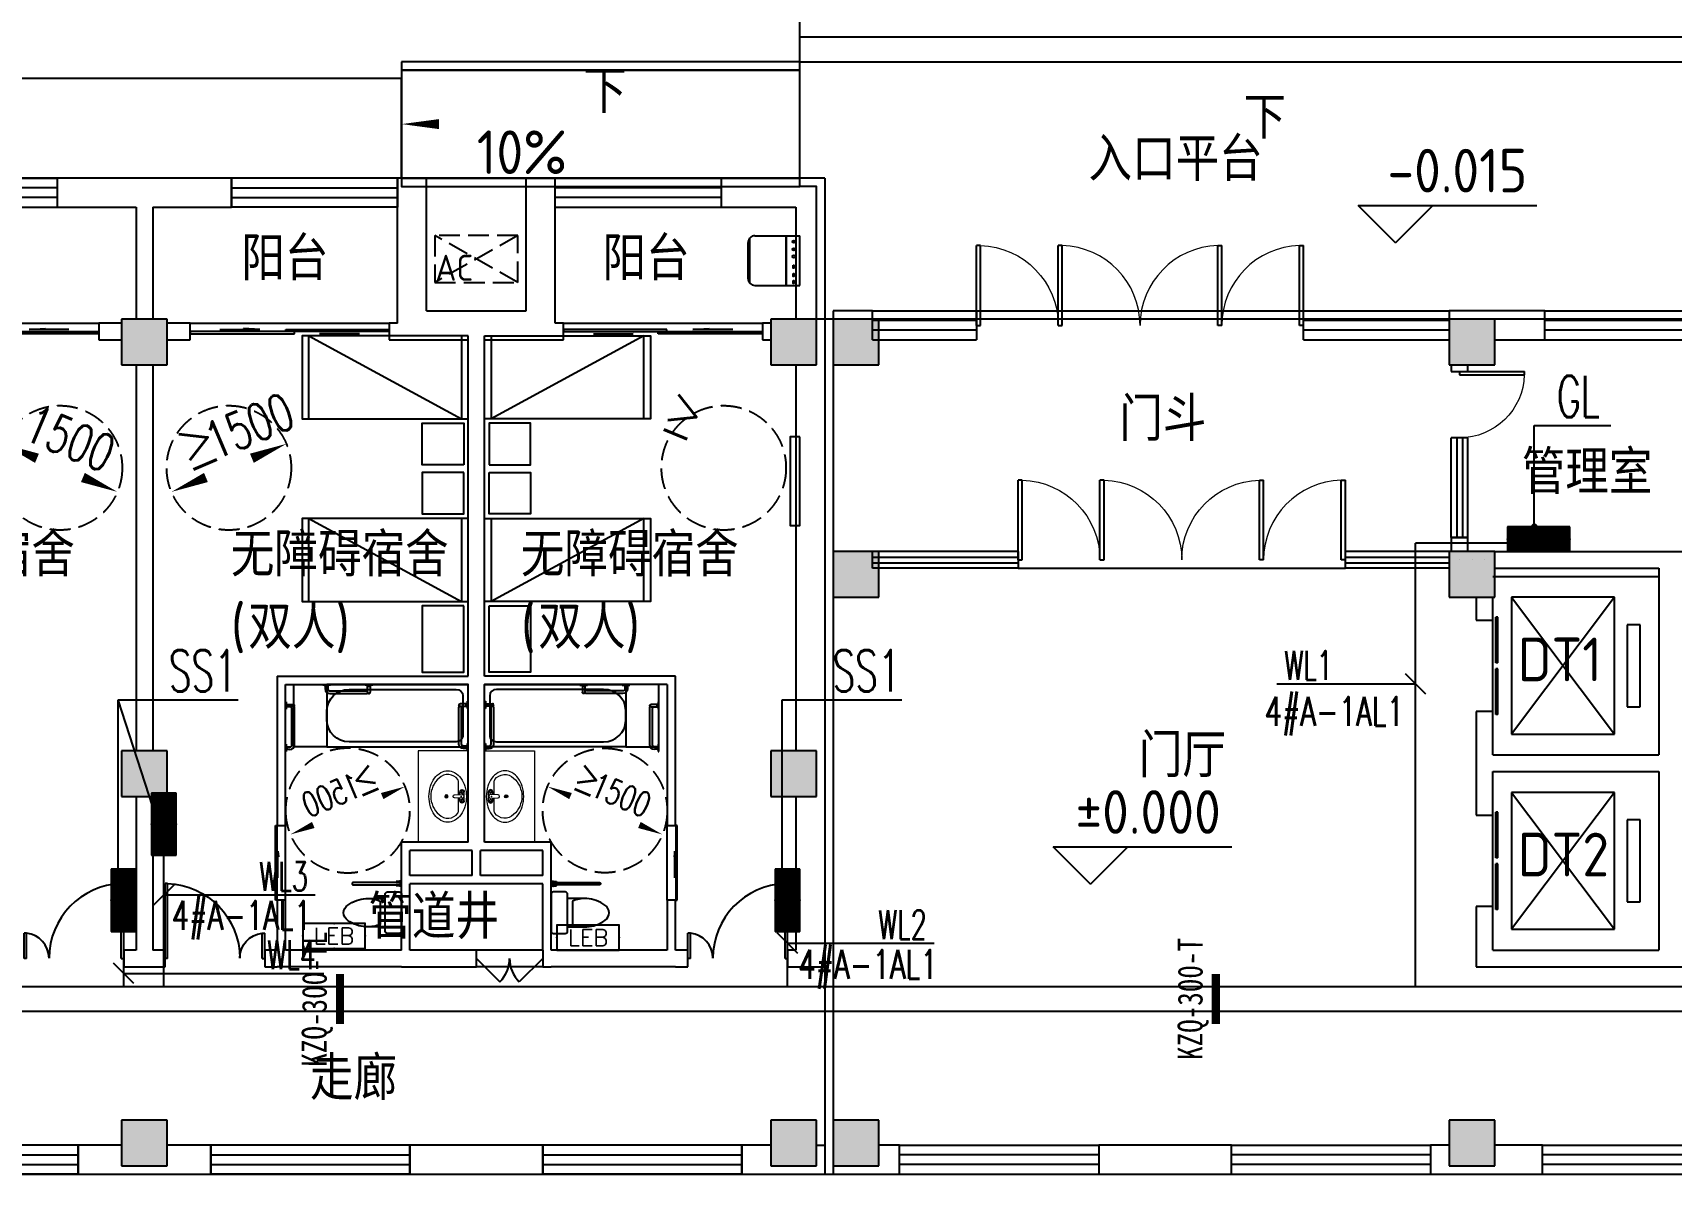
# Model space of a CAD drawing. Extents: x 1725663 to 4653551, y -550461 to 248782.
# Drawn here: x 2099204 to 2118950, y -40188 to -26438 of the extents above; entities that cross this region are included whole.
import ezdxf
from ezdxf.enums import TextEntityAlignment as Align

# ---------------------------------------------------------------- set-up
doc = ezdxf.new("R2010")
doc.units = 0
doc.header["$LTSCALE"] = 1000
doc.linetypes.add('DASH', pattern=[0.35, 0.25, -0.1])
for name, color, linetype in [('0-底图', 7, 'Continuous'), ('A-ANNO-IDEN', 3, 'Continuous'), ('A-ANNO-IDEN-LEVL', 3, 'Continuous'), ('A-ANNO-TXT', 7, 'Continuous'), ('A-Fixt', 81, 'Continuous'), ('CABLETRAY', 4, 'Continuous'), ('CLAYER', 7, 'Continuous'), ('COLUMN', 255, 'Continuous'), ('DIM-照明', 3, 'Continuous'), ('DIM-箱柜', 7, 'Continuous'), ('DIM_SYMB', 3, 'Continuous'), ('DOOR_FIRE', 4, 'Continuous'), ('E2-楼梯、坡道', 52, 'Continuous'), ('EQUIP-箱柜', 3, 'Continuous'), ('EVTR', 2, 'Continuous'), ('fur', 253, 'Continuous'), ('GROUND', 2, 'Continuous'), ('PUB_HATCH', 8, 'Continuous'), ('PUB_TEXT', 7, 'Continuous'), ('TEL_TEXT', 7, 'Continuous'), ('WALL', 2, 'Continuous'), ('WINDOW', 4, 'Continuous'), ('WIRE-照明', 6, 'Continuous'), ('抗震支吊架', 2, 'Continuous'), ('洁具', 213, 'Continuous'), ('空调外机', 211, 'Continuous'), ('配景', 3, 'Continuous')]:
    doc.layers.add(name, color=color, linetype=linetype)
doc.layers.add('LVTRY', color=6, linetype='Continuous', lineweight=9)
doc.styles.add('_TCH_DIM', font='SIMPLEX', dxfattribs={"width": 0.8, "height": 5, "bigfont": 'HZTXT'})
doc.styles.add('_TEL_DIM', font='SIMPLEX', dxfattribs={"width": 0.8, "height": 3.5, "bigfont": 'HZTXT'})
doc.styles.add('kzcad', font='', dxfattribs={"width": 0.8})
doc.styles.get("Standard").update_dxf_attribs({"font": 'geniso.shx', "bigfont": 'hztxt.shx'})
doc.styles.get('kzcad').set_extended_font_data('SimSun')

# ---------------------------------------------------------------- blocks, each defined once
blk = doc.blocks.new('*X490')
at = {"color": 0}
for p, q in [((-250, 33), (-83, 200)), ((-250, 68), (-118, 200)), ((-250, 104), (-154, 200)), ((-250, 139), (-189, 200)), ((-250, 174), (-224, 200)), ((-247, 0), (-47, 200)), ((-212, 0), (-12, 200)), ((-177, 0), (23, 200)), ((-141, 0), (59, 200)), ((-106, 0), (94, 200)), ((-71, 0), (129, 200)), ((-35, 0), (165, 200)), ((0, 0), (200, 200)), ((35, 0), (235, 200)), ((71, 0), (250, 179)), ((106, 0), (250, 144)), ((141, 0), (250, 109)), ((177, 0), (250, 73)), ((212, 0), (250, 38)), ((247, 0), (250, 3))]:
    blk.add_line(p, q, dxfattribs=at)
blk = doc.blocks.new('$equip$00002943')
for p, q in [((-0.75, 0.6), (-0.75, 0)), ((0.75, 0.6), (-0.75, 0.6)), ((0.75, 0), (0.75, 0.6)), ((-0.75, 0), (0.75, 0))]:
    blk.add_line(p, q)
for points, const_width in [([(-0.75, 0.3), (0.75, 0.3)], 0.6), ([(-0.75, 0.6), (-0.75, 0), (0.75, 0), (0.75, 0.6), (-0.75, 0.6), (-0.75, 0)], 0.02)]:
    blk.add_lwpolyline(points, dxfattribs=dict(const_width=const_width))
for p in [(0, 0.6), (-0.75, 0.3), (0, 0), (0.75, 0.3)]:
    blk.add_point(p)
at = {"xscale": 0.00300000000061118, "yscale": 0.00300000000061118, "zscale": 0.00300000000061118}
blk.add_blockref('*X490', (0, 0), dxfattribs=at)
at = {"color": 7, "style": '_TEL_DIM', "flags": 1}
for tag in ['A', 'REMARK']:
    blk.add_attdef(tag, text='', height=0.00002, dxfattribs=at).set_placement((0, 0), align=Align.MIDDLE_CENTER)
blk = doc.blocks.new('$equip$00002908')
for p, q in [((0.75, 0.6), (-0.75, 0.6)), ((-0.75, 0.6), (-0.75, 0)), ((0.75, 0), (0.75, 0.6)), ((-0.75, 0), (0.75, 0))]:
    blk.add_line(p, q)
at = {"const_width": 0.04}
blk.add_lwpolyline([(-0.75, 0.6), (-0.75, 0), (0.75, 0), (0.75, 0.6), (-0.75, 0.6), (-0.75, 0)], dxfattribs=at)
for p in [(0, 0.6), (-0.75, 0.3), (0, 0), (0.75, 0.3)]:
    blk.add_point(p)
at = {"color": 7, "style": '_TEL_DIM'}
blk.add_attdef('$TEXT$', text='', height=0.4, dxfattribs=at).set_placement((0, 0.3), align=Align.MIDDLE_CENTER)
at = {"color": 7, "style": '_TEL_DIM', "flags": 1}
for tag in ['A', 'REMARK']:
    blk.add_attdef(tag, text='', height=0.00002, dxfattribs=at).set_placement((0, 0), align=Align.MIDDLE_CENTER)
blk = doc.blocks.new('A$C9f263cac')
at = {"linetype": 'DASH'}
blk.add_circle((0, 0), 750, dxfattribs=at)
at = {"layer": 'DIM_SYMB'}
for points in [[(0, 0, 0, 0, 0), (-692, 289, 0, 80, 0), (-415, 174, 0, 0, 0)], [(0, 0, 0, 0, 0), (692, -289, 0, 80, 0), (415, -174, 0, 0, 0)]]:
    blk.add_lwpolyline(points, format="xyseb", dxfattribs=at)
at = {"layer": 'PUB_TEXT', "color": 7, "style": '_TCH_DIM'}
blk.add_text('≥', height=338, rotation=337.3097, dxfattribs=at).set_placement((-420, 282))
at = {"layer": 'PUB_TEXT', "color": 7, "style": '_TCH_DIM', "width": 0.705882}
blk.add_text('1500', height=297.5, rotation=337.3097, dxfattribs=at).set_placement((-193, 188))
blk = doc.blocks.new('A$C61295E98')
at = {"color": 3}
for p, q in [((544, 598), (0, 598)), ((0, 598), (0, 0)), ((161, 598), (161, 0)), ((170, 0), (170, 598)), ((603, 572), (603, 26)), ((624, 518), (624, 80)), ((544, 0), (0, 0))]:
    blk.add_line(p, q, dxfattribs=at)
for points in [[(82, 540), (75, 540), (75, 577), (82, 577)], [(82, 453), (75, 453), (75, 490), (82, 490)], [(82, 353), (75, 353), (75, 389), (82, 389)]]:
    blk.add_lwpolyline(points, close=True, dxfattribs=at)
for centre in [(74, 250), (74, 164), (74, 71)]:
    blk.add_circle(centre, 15.7, dxfattribs=at)
for centre, start, end in [((544, 518), 360, 90), ((544, 80), 270, 0)]:
    blk.add_arc(centre, 80, start, end, dxfattribs=at)
blk = doc.blocks.new('A$Cf5a72a1b')
at = {"layer": '空调外机', "linetype": 'DASH'}
for p, q in [((1000, 563), (0, 0)), ((1000, 0), (0, 563))]:
    blk.add_line(p, q, dxfattribs=at)
blk.add_lwpolyline([(1000, 563), (0, 563), (0, 0), (1000, 0)], close=True, dxfattribs=at)
at = {"layer": 'PUB_TEXT'}
blk.add_text('AC', height=315, dxfattribs=at).set_placement((5, 18))
blk = doc.blocks.new('$plan$00002936')
at = {"layer": '洁具'}
for p, q in [((-45, 0), (45, 0)), ((45, 0), (45, -10)), ((-555, 0), (-466, 0)), ((-555, -10), (-555, 0)), ((-466, -10), (-555, -10)), ((-539, -10), (-527, -22)), ((-527, -22), (-497, -22)), ((-527, -22), (-527, -53)), ((-497, -22), (-486, -10)), ((-497, -22), (-497, -53)), ((-474, -78), (-38, -78)), ((-474, -110), (-38, -110)), ((-466, 0), (-466, -10)), ((-45, -10), (-45, 0)), ((45, -10), (-45, -10)), ((-28, -10), (-17, -22)), ((-17, -22), (13, -22)), ((-17, -94), (-17, -22)), ((-2, -110), (-2, -110)), ((13, -22), (24, -10)), ((13, -22), (13, -94))]:
    blk.add_line(p, q, dxfattribs=at)
for centre, major_axis, start_param, end_param in [((-474, -53), (0, 57.3), 1.570798, 3.141592), ((-474, -53), (0, 25.2), 1.570801, 3.141589), ((-38, -53), (0, 25.2), 3.141577, 4.303054), ((-38, -53), (0, 57.3), 3.141596, 3.619177), ((-2, -94), (0, 16), 1.570785, 3.141583), ((-2, -94), (0, 16), 3.141592, 4.71239)]:
    blk.add_ellipse(centre, major_axis=major_axis, ratio=0.931835, start_param=start_param, end_param=end_param, dxfattribs=at)
blk = doc.blocks.new('$WINLIB2D$00000001')
at = {"color": 0}
for points in [[(-0.5, 0.5), (-0.5, -0.5)], [(-0.5, 0.5), (0.5, 0.5)], [(0.5, -0.5), (0.5, 0.5)], [(0.5, 0.1667), (-0.5, 0.1667)], [(0.5, -0.1667), (-0.5, -0.1667)], [(-0.5, -0.5), (0.5, -0.5)]]:
    blk.add_lwpolyline(points, dxfattribs=at)
blk = doc.blocks.new('$DorLib2D$00000225')
at = {"color": 0}
for p, q in [((0.475, -0.001), (0.475, 0.752)), ((0.475, 0.752), (0.5, 0.752)), ((0.5, -0.001), (0.5, 0.752)), ((-0.5, 0), (-0.5, 0.252)), ((-0.475, 0.252), (-0.5, 0.252)), ((-0.475, 0), (-0.475, 0.252)), ((-0.475, 0), (-0.5, 0)), ((0.475, -0.001), (0.5, -0.001))]:
    blk.add_line(p, q, dxfattribs=at)
for centre, radius, start, end in [((0.505, -0.002), 0.755, 92.2493, 179.7238), ((-0.501, 0.003), 0.251, 359.7899, 84.0974)]:
    blk.add_arc(centre, radius, start, end, dxfattribs=at)
blk = doc.blocks.new('$DorLib2D$00000116')
at = {"color": 0}
for p, q in [((-0.5, 0), (-0.146, 0.354)), ((0.5, 0), (0.146, 0.354))]:
    blk.add_line(p, q, dxfattribs=at)
for centre, start, end in [((-0.5, 0), 0, 45), ((0.5, 0), 135, 180)]:
    blk.add_arc(centre, 0.5, start, end, dxfattribs=at)
blk = doc.blocks.new('$lvtry$00000196')
at = {"color": 0}
for points in [[(219, -385, 0.106486), (289, -308, 0.130324), (310, -225, 0.130324), (289, -143, 0.106486), (219, -66, 0.084172), (123, -18, 0.073176), (0, 0, 0.073176), (-123, -18, 0.084172), (-219, -66, 0.106486), (-289, -143, 0.130324), (-310, -225, 0.130324), (-289, -308, 0.106486), (-219, -385, 0.084172), (-123, -433, 0.073176), (0, -451, 0.073176), (123, -433, 0.084172)], [(-22, -44), (-17, -142, 1), (21, -142), (26, -44, 0.493794)]]:
    blk.add_lwpolyline(points, format="xyb", close=True, dxfattribs=at)
for points in [[(-218, -329, -0.467303), (-199, -103, -0.154885), (-179, -96), (-17, -96, -0.154885)], [(21, -96), (183, -96, -0.154885), (203, -103, -0.467303), (222, -329, -0.210278), (2, -430, -0.210278), (-218, -329, -0.467303)]]:
    blk.add_lwpolyline(points, format="xyb", dxfattribs=at)
for points in [[(-52, -25), (56, -25)], [(-52, -78), (-20, -78)], [(24, -78), (56, -78)]]:
    blk.add_lwpolyline(points, dxfattribs=at)
for centre, radius in [((-52, -52), 19.4), ((-52, -52), 12.6), ((56, -52), 19.4), ((56, -52), 12.6), ((2, -241), 19.7), ((2, -241), 14.7)]:
    blk.add_circle(centre, radius, dxfattribs=at)
for centre, start, end in [((-52, -52), 90, 270), ((56, -52), 270, 90)]:
    blk.add_arc(centre, 26.5, start, end, dxfattribs=at)
for p in [(2, -62), (2, -241)]:
    blk.add_point(p, dxfattribs=at)
blk = doc.blocks.new('$plan$00002967')
at = {"layer": '洁具'}
for p, q in [((59, -136), (59, -614)), ((1349, -60), (134, -60)), ((1600, -435), (1600, -315)), ((134, -690), (1349, -690))]:
    blk.add_line(p, q, dxfattribs=at)
blk.add_lwpolyline([(0, -750), (0, 0), (1600, 0), (1600, -750)], close=True, dxfattribs=at)
for centre, major_axis, start_param, end_param in [((134, -136), (0, 76.7), 0, 1.570796), ((1349, -315), (0, 256), -1.570796, 0), ((201, -375), (0, 42.6), 1.570796326795708, 7.853981633975295), ((1349, -435), (0, 256), 3.141593, 4.712389), ((134, -614), (0, 76.7), 1.570796, 3.141593)]:
    blk.add_ellipse(centre, major_axis=major_axis, ratio=0.98237, start_param=start_param, end_param=end_param, dxfattribs=at)
blk = doc.blocks.new('$plan$00002937')
at = {"layer": '洁具'}
for p, q in [((-12, 13), (-585, 13)), ((-67, 25), (-67, 16)), ((-8, 25), (-67, 25)), ((-67, 16), (-8, 16)), ((-28, 31), (-28, 25)), ((-20, 31), (-28, 31)), ((-28, 25), (-20, 25)), ((-20, 25), (-20, 31)), ((-12, -13), (-12, 13)), ((-8, 40), (-8, -40)), ((0, 40), (-8, 40)), ((-8, 16), (-8, 25)), ((0, -40), (0, 40)), ((-585, -13), (-12, -13)), ((-67, -25), (-67, -16)), ((-67, -16), (-8, -16)), ((-8, -25), (-67, -25)), ((-28, -31), (-28, -25)), ((-28, -25), (-20, -25)), ((-20, -31), (-28, -31)), ((-20, -25), (-20, -31)), ((-8, -16), (-8, -25)), ((-8, -40), (0, -40))]:
    blk.add_line(p, q, dxfattribs=at)
blk.add_ellipse((-585, 0), major_axis=(0, -13.3), ratio=0.97507, start_param=3.141592, end_param=6.283185, dxfattribs=at)
blk = doc.blocks.new('$plan$00002826')
at = {"layer": '洁具', "color": 7}
blk.add_line((-260, -140), (-260, 140), dxfattribs=at)
at = {"layer": '洁具'}
blk.add_line((-200, 170), (-200, -170), dxfattribs=at)
blk.add_lwpolyline([(-650, 92, 0.537872), (-650, -92, 0.149947), (-430, -170), (-200, -170), (-200, -220, 0.414214), (-170, -250), (-30, -250, 0.414214), (0, -220), (0, 220, 0.414214), (-30, 250), (-170, 250, 0.414214), (-200, 220), (-200, 170), (-430, 170, 0.149947)], format="xyb", close=True, dxfattribs=at)
at = {"layer": '洁具', "color": 7}
for centre, start, end in [((-413, -227), 67.4505, 91.4725), ((-413, 227), 268.6339, 292.5495)]:
    blk.add_arc(centre, 398, start, end, dxfattribs=at)
blk = doc.blocks.new('$DorLib2D$00000129')
at = {"color": 0, "linetype": 'Continuous'}
for p, q in [((-0.5, 0.545), (-0.5, 0.687)), ((-0.5, 0.687), (0.5, 0.687)), ((0.5, 0.687), (0.5, 0.545)), ((0.5, 0.545), (-0.5, 0.545)), ((-0.5, 0.5), (-0.5, 0.545)), ((0.5, 0.5), (0.5, 0.545)), ((-0.2, 0.437), (0.158, 0.437)), ((0.08, 0.341), (0.08, 0.437)), ((0.158, 0.437), (0.08, 0.341))]:
    blk.add_line(p, q, dxfattribs=at)
blk = doc.blocks.new('$DORLIB2D$00000127')
at = {"color": 0}
for points in [[(-0.533, 0.795), (-0.533, 0.69)], [(-0.033, 0.795), (-0.533, 0.795)], [(-0.033, 0.795), (-0.033, 0.69)], [(0.533, 0.795), (0.033, 0.795)], [(0.033, 0.795), (0.033, 0.69)], [(0.533, 0.795), (0.533, 0.69)], [(-0.033, 0.69), (-0.533, 0.69)], [(0.533, 0.69), (0.033, 0.69)], [(0.5, 0.5), (-0.5, 0.5)]]:
    blk.add_lwpolyline(points, dxfattribs=at)
blk = doc.blocks.new('$plan$00002356')
at = {"layer": 'fur'}
for p, q in [((0, -1920), (1000, -80)), ((0, -80), (1000, -80)), ((1000, -1920), (0, -1920))]:
    blk.add_line(p, q, dxfattribs=at)
blk.add_lwpolyline([(0, 0), (0, -2000), (1000, -2000), (1000, 0)], close=True, dxfattribs=at)
blk = doc.blocks.new('$DorLib2D$00000131')
at = {"color": 0, "linetype": 'Continuous'}
for p, q in [((0.15, 0.125), (0.2319, 0.1973)), ((0.2319, 0.1973), (0.2319, 0.125)), ((-0.5, 0.125), (-0.5, 0)), ((0.0192, 0.125), (-0.5, 0.125)), ((0.0192, 0), (0.0192, 0.125)), ((0.35, 0.125), (0.15, 0.125)), ((-0.5, 0), (0.0192, 0)), ((-0.024, 0), (0.5, 0)), ((-0.024, -0.125), (-0.024, 0)), ((0.5, 0), (0.5, -0.125)), ((-0.35, -0.125), (-0.15, -0.125)), ((-0.2319, -0.1973), (-0.2319, -0.125)), ((-0.15, -0.125), (-0.2319, -0.1973)), ((0.5, -0.125), (-0.024, -0.125))]:
    blk.add_line(p, q, dxfattribs=at)
blk = doc.blocks.new('$DorLib2D$00000001')
for p, q in [((0.45, 0.975), (0.5, 0.975)), ((0.45, 0), (0.45, 0.975)), ((0.5, 0), (0.5, 0.975)), ((0.5, 0), (0.45, 0))]:
    blk.add_line(p, q)
at = {"lineweight": 13}
blk.add_arc((0.475, 0), 0.975, 91.4693, 180, dxfattribs=at)
blk = doc.blocks.new('$DorLib2D$00000002')
for p, q in [((-0.5, 0), (-0.5, 0.4875)), ((-0.475, 0.4875), (-0.5, 0.4875)), ((-0.475, 0), (-0.475, 0.4875)), ((0.475, 0), (0.475, 0.4875)), ((0.475, 0.4875), (0.5, 0.4875)), ((0.5, 0), (0.5, 0.4875)), ((-0.5, 0), (-0.475, 0)), ((0.5, 0), (0.475, 0))]:
    blk.add_line(p, q)
at = {"lineweight": 13}
for centre, start, end in [((-0.4875, 0), 0, 88.53072), ((0.4875, 0), 91.46928, 180)]:
    blk.add_arc(centre, 0.4875, start, end, dxfattribs=at)
blk = doc.blocks.new('ghj')
at = {"layer": 'PUB_HATCH'}
for points in [[(1537582, 51245.3), (1537032, 51245.3), (1537032, 50695.3), (1537582, 50695.3)], [(1545407, 51245.3), (1544857, 51245.3), (1544857, 50695.3), (1545407, 50695.3)], [(1546157, 51245.3), (1545607, 51245.3), (1545607, 50695.3), (1546157, 50695.3)], [(1553582, 51245.3), (1553032, 51245.3), (1553032, 50695.3), (1553582, 50695.3)], [(1546157, 48445.3), (1545607, 48445.3), (1545607, 47895.3), (1546157, 47895.3)], [(1553582, 48445.3), (1553032, 48445.3), (1553032, 47895.3), (1553582, 47895.3)], [(1537582, 46045.3), (1537032, 46045.3), (1537032, 45495.3), (1537582, 45495.3)], [(1545407, 46045.3), (1544857, 46045.3), (1544857, 45495.3), (1545407, 45495.3)], [(1537582, 41595.3), (1537032, 41595.3), (1537032, 41045.3), (1537582, 41045.3)], [(1545407, 41595.3), (1544857, 41595.3), (1544857, 41045.3), (1545407, 41045.3)], [(1546157, 41595.3), (1545607, 41595.3), (1545607, 41045.3), (1546157, 41045.3)], [(1553582, 41595.3), (1553032, 41595.3), (1553032, 41045.3), (1553582, 41045.3)]]:
    blk.add_hatch(color=256, dxfattribs=at).paths.add_polyline_path(points)
blk.add_line((1553557, 48145.3), (1555557, 48145.3))
for points in [[(1541154.3, 49491.4), (1540654.3, 49491.4), (1540654.3, 49991.4), (1541154.3, 49991.4)], [(1541459.7, 49491.4), (1541959.7, 49491.4), (1541959.7, 49991.4), (1541459.7, 49991.4)], [(1541154.3, 49399.1), (1540654.3, 49399.1), (1540654.3, 48899.1), (1541154.3, 48899.1)], [(1541459.7, 49399.1), (1541959.7, 49399.1), (1541959.7, 48899.1), (1541459.7, 48899.1)], [(1541154.3, 47792.9), (1540654.3, 47792.9), (1540654.3, 46992.9), (1541154.3, 46992.9)], [(1541459.7, 47792.9), (1541959.7, 47792.9), (1541959.7, 46992.9), (1541459.7, 46992.9)]]:
    blk.add_lwpolyline(points, close=True)
at = {"linetype": 'DASH'}
for centre in [(1536288.8, 49454.2), (1538325.2, 49454.2), (1544288.8, 49454.2)]:
    blk.add_circle(centre, 750, dxfattribs=at)
at = {"layer": 'A-ANNO-IDEN'}
blk.add_lwpolyline([(1545207, 53595.3, 0, 0, 0), (1540407, 53595.3, 0, 120, 0), (1540857, 53595.3, 0, 0, 0)], format="xyseb", dxfattribs=at)
at = {"layer": 'A-ANNO-IDEN-LEVL'}
for p, q in [((1552385, 52165.2), (1551935, 52615.2)), ((1551935, 52615.2), (1554085.9, 52615.2)), ((1552385, 52165.2), (1552835, 52615.2)), ((1548709, 44438.8), (1548259, 44888.8)), ((1548259, 44888.8), (1550409.9, 44888.8)), ((1548709, 44438.8), (1549159, 44888.8))]:
    blk.add_line(p, q, dxfattribs=at)
at = {"layer": 'A-Fixt'}
blk.add_lwpolyline([(1545207, 49826.5), (1545090.3, 49826.5), (1545090.3, 48760), (1545207, 48760)], close=True, dxfattribs=at)
at = {"layer": 'COLUMN'}
for p, q in [((1537582, 51245.3), (1537032, 51245.3)), ((1537032, 51245.3), (1537032, 50695.3)), ((1537582, 50695.3), (1537582, 51245.3)), ((1545407, 51245.3), (1544857, 51245.3)), ((1544857, 51245.3), (1544857, 50695.3)), ((1545407, 50695.3), (1545407, 51245.3)), ((1546157, 51245.3), (1545607, 51245.3)), ((1545607, 51245.3), (1545607, 50695.3)), ((1546157, 50695.3), (1546157, 51245.3)), ((1553582, 51245.3), (1553032, 51245.3)), ((1553032, 51245.3), (1553032, 50695.3)), ((1553582, 50695.3), (1553582, 51245.3)), ((1537032, 50695.3), (1537582, 50695.3)), ((1544857, 50695.3), (1545407, 50695.3)), ((1545607, 50695.3), (1546157, 50695.3)), ((1553032, 50695.3), (1553582, 50695.3)), ((1546157, 48445.3), (1545607, 48445.3)), ((1545607, 48445.3), (1545607, 47895.3)), ((1546157, 47895.3), (1546157, 48445.3)), ((1553582, 48445.3), (1553032, 48445.3)), ((1553032, 48445.3), (1553032, 47895.3)), ((1553582, 47895.3), (1553582, 48445.3)), ((1545607, 47895.3), (1546157, 47895.3)), ((1553032, 47895.3), (1553582, 47895.3)), ((1537582, 46045.3), (1537032, 46045.3)), ((1537032, 46045.3), (1537032, 45495.3)), ((1537582, 45495.3), (1537582, 46045.3)), ((1545407, 46045.3), (1544857, 46045.3)), ((1544857, 46045.3), (1544857, 45495.3)), ((1545407, 45495.3), (1545407, 46045.3)), ((1537032, 45495.3), (1537582, 45495.3)), ((1544857, 45495.3), (1545407, 45495.3)), ((1537582, 41595.3), (1537032, 41595.3)), ((1537032, 41595.3), (1537032, 41045.3)), ((1537582, 41045.3), (1537582, 41595.3)), ((1545407, 41595.3), (1544857, 41595.3)), ((1544857, 41595.3), (1544857, 41045.3)), ((1545407, 41045.3), (1545407, 41595.3)), ((1546157, 41595.3), (1545607, 41595.3)), ((1545607, 41595.3), (1545607, 41045.3)), ((1546157, 41045.3), (1546157, 41595.3)), ((1553582, 41595.3), (1553032, 41595.3)), ((1553032, 41595.3), (1553032, 41045.3)), ((1553582, 41045.3), (1553582, 41595.3)), ((1537032, 41045.3), (1537582, 41045.3)), ((1544857, 41045.3), (1545407, 41045.3)), ((1545607, 41045.3), (1546157, 41045.3)), ((1553032, 41045.3), (1553582, 41045.3))]:
    blk.add_line(p, q, dxfattribs=at)
at = {"layer": 'DIM_SYMB'}
for points in [[(1550698.6, 54102.7, 0, 0, 0), (1550698.6, 55891, 0, 120, 0), (1550698.6, 55441, 0, 0, 0)], [(1536288.8, 49454.2, 0, 0, 0), (1535596.8, 49743.5, 0, 120, 0), (1536012, 49569.9, 0, 0, 0)], [(1538325.2, 49454.2, 0, 0, 0), (1539017.2, 49743.5, 0, 120, 0), (1538602, 49569.9, 0, 0, 0)], [(1536288.8, 49454.2, 0, 0, 0), (1536980.7, 49164.9, 0, 120, 0), (1536565.5, 49338.5, 0, 0, 0)], [(1538325.2, 49454.2, 0, 0, 0), (1537633.3, 49164.9, 0, 120, 0), (1538048.4, 49338.5, 0, 0, 0)]]:
    blk.add_lwpolyline(points, format="xyseb", dxfattribs=at)
at = {"layer": 'DOOR_FIRE'}
for p, q in [((1542107, 43645.3), (1541307, 43645.3)), ((1542107, 43445.3), (1541307, 43445.3))]:
    blk.add_line(p, q, dxfattribs=at)
at = {"layer": 'E2-楼梯、坡道'}
for points in [[(1545207, 54645.3), (1545207, 54945.3), (1556807, 54945.3), (1556807, 54345.3)], [(1545207, 54345.3), (1545207, 54645.3), (1556807, 54645.3), (1556807, 54345.3)]]:
    blk.add_lwpolyline(points, dxfattribs=at)
for points in [[(1540407, 54345.3), (1540407, 54245.3), (1545207, 54245.3), (1545207, 54345.3)], [(1545407, 51245.3), (1545407, 52845.3), (1545207, 52845.3), (1545207, 54345.3), (1556907, 54345.3), (1556907, 52845.3), (1556667, 52845.3), (1556657, 51245.3)], [(1545207, 54245.3), (1540407, 54245.3), (1540407, 52945.3), (1545207, 52945.3)], [(1540407, 52945.3), (1540407, 52845.3), (1545207, 52845.3), (1545207, 52945.3)]]:
    blk.add_lwpolyline(points, close=True, dxfattribs=at)
at = {"layer": 'EVTR'}
for p, q in [((1553782, 47895.3), (1555022, 46245.3)), ((1555022, 47895.3), (1553782, 46245.3)), ((1553782, 47895.3), (1553782, 46245.3)), ((1555022, 47895.3), (1553782, 47895.3)), ((1555022, 46245.3), (1555022, 47895.3)), ((1555177, 47565.3), (1555177, 46575.3)), ((1555332, 47565.3), (1555177, 47565.3)), ((1555332, 46575.3), (1555332, 47565.3)), ((1555177, 46575.3), (1555332, 46575.3)), ((1553782, 46245.3), (1555022, 46245.3)), ((1553782, 45545.3), (1555022, 43895.3)), ((1555022, 45545.3), (1553782, 43895.3)), ((1553782, 45545.3), (1553782, 43895.3)), ((1555022, 45545.3), (1553782, 45545.3)), ((1555022, 43895.3), (1555022, 45545.3)), ((1555177, 45215.3), (1555177, 44225.3)), ((1555332, 45215.3), (1555177, 45215.3)), ((1555332, 44225.3), (1555332, 45215.3)), ((1555177, 44225.3), (1555332, 44225.3)), ((1553782, 43895.3), (1555022, 43895.3))]:
    blk.add_line(p, q, dxfattribs=at)
at = {"layer": 'fur'}
for p, q in [((1545607, 50745.3), (1545607, 41245.3)), ((1545507, 43445.3), (1545507, 41245.3))]:
    blk.add_line(p, q, dxfattribs=at)
at = {"layer": 'GROUND'}
for p, q in [((1540407, 54145.3), (1495807, 54145.3)), ((1540407, 52945.3), (1540407, 54145.3)), ((1540407, 52945.3), (1497007, 52945.3))]:
    blk.add_line(p, q, dxfattribs=at)
blk.add_lwpolyline([(1515607, 40945.3), (1589057, 40945.3)], dxfattribs=at)
at = {"layer": 'LVTRY'}
for points in [[(1541207, 44945.3), (1541207, 46045.3), (1540607, 46045.3), (1540607, 44945.3)], [(1541407, 44945.3), (1541407, 46045.3), (1542007, 46045.3), (1542007, 44945.3)]]:
    blk.add_lwpolyline(points, close=True, dxfattribs=at)
at = {"layer": 'WALL'}
for p, q in [((1537307, 52945.3), (1536257, 52945.3)), ((1536257, 52945.3), (1536257, 52595.3)), ((1538357, 52945.3), (1537307, 52945.3)), ((1538357, 52595.3), (1538357, 52945.3)), ((1540707, 52945.3), (1540357, 52945.3)), ((1540357, 52945.3), (1540357, 52595.3)), ((1540707, 51345.3), (1540707, 52945.3)), ((1542257, 52945.3), (1541907, 52945.3)), ((1541907, 51345.3), (1541907, 52945.3)), ((1542257, 52595.3), (1542257, 52945.3)), ((1545507, 52945.3), (1544257, 52945.3)), ((1544257, 52945.3), (1544257, 52595.3)), ((1545507, 52945.3), (1545507, 51145.3)), ((1536257, 52595.3), (1537207, 52595.3)), ((1537207, 52595.3), (1537207, 51245.3)), ((1537407, 52595.3), (1538357, 52595.3)), ((1537407, 52595.3), (1537407, 51245.3)), ((1540357, 51195.3), (1540357, 52595.3)), ((1542257, 51195.3), (1542257, 52595.3)), ((1544257, 52595.3), (1545157, 52595.3)), ((1545157, 52595.3), (1545157, 51245.3)), ((1540707, 51345.3), (1541307, 51345.3)), ((1541307, 51345.3), (1541907, 51345.3)), ((1546082, 51345.3), (1545607, 51345.3)), ((1545607, 51345.3), (1545607, 51245.3)), ((1546082, 51245.3), (1546082, 51345.3)), ((1553157, 51345.3), (1553032, 51345.3)), ((1553032, 51345.3), (1553032, 51245.3)), ((1554182, 51345.3), (1553157, 51345.3)), ((1554182, 50995.3), (1554182, 51345.3)), ((1537032, 51195.3), (1536757, 51195.3)), ((1536757, 51195.3), (1536757, 50995.3)), ((1537857, 51195.3), (1537582, 51195.3)), ((1537857, 50995.3), (1537857, 51195.3)), ((1540357, 51195.3), (1540257, 51195.3)), ((1540257, 51195.3), (1540257, 50995.3)), ((1542357, 51195.3), (1542257, 51195.3)), ((1542357, 50995.3), (1542357, 51195.3)), ((1544857, 51195.3), (1544757, 51195.3)), ((1544757, 51195.3), (1544757, 50995.3)), ((1545507, 51145.3), (1545507, 45770.3)), ((1536757, 50995.3), (1537032, 50995.3)), ((1537582, 50995.3), (1537857, 50995.3)), ((1540257, 50995.3), (1540607, 50995.3)), ((1540607, 50995.3), (1541207, 50995.3)), ((1541207, 46945.3), (1541207, 50995.3)), ((1541407, 46945.3), (1541407, 50995.3)), ((1541407, 50995.3), (1542007, 50995.3)), ((1542007, 50995.3), (1542357, 50995.3)), ((1544757, 50995.3), (1544857, 50995.3)), ((1553582, 50995.3), (1554182, 50995.3)), ((1537207, 50695.3), (1537207, 46045.3)), ((1537407, 50695.3), (1537407, 46045.3)), ((1545157, 50695.3), (1545157, 46045.3)), ((1553057, 50695.3), (1553057, 50615.3)), ((1553057, 50615.3), (1553257, 50615.3)), ((1553257, 50615.3), (1553257, 50695.3)), ((1553257, 48615.3), (1553057, 48615.3)), ((1553057, 48615.3), (1553057, 48445.3)), ((1553257, 48445.3), (1553257, 48615.3)), ((1553582, 48445.3), (1555657, 48445.3)), ((1555657, 48445.3), (1556307, 48445.3)), ((1553157, 48345.3), (1553157, 48345.3)), ((1553307, 48345.3), (1553307, 48345.3)), ((1553457, 48345.3), (1553457, 48345.3)), ((1553582, 48245.3), (1555557, 48245.3)), ((1555557, 48245.3), (1555557, 45995.3)), ((1553357, 47895.3), (1553357, 47620.3)), ((1553557, 47620.3), (1553557, 47895.3)), ((1553357, 47620.3), (1553557, 47620.3)), ((1538907, 46945.3), (1541207, 46945.3)), ((1538907, 46945.3), (1538907, 45145.3)), ((1539007, 46845.3), (1541207, 46845.3)), ((1539007, 45145.3), (1539007, 46845.3)), ((1541207, 44945.3), (1541207, 46845.3)), ((1543707, 46945.3), (1541407, 46945.3)), ((1541407, 44945.3), (1541407, 46845.3)), ((1543607, 46845.3), (1541407, 46845.3)), ((1543607, 46845.3), (1543607, 45145.3)), ((1543707, 45145.3), (1543707, 46945.3)), ((1553557, 46520.3), (1553357, 46520.3)), ((1553357, 46520.3), (1553357, 45895.3)), ((1553557, 45995.3), (1553557, 46520.3)), ((1553357, 45895.3), (1553357, 45270.3)), ((1553557, 45995.3), (1555557, 45995.3)), ((1545507, 45770.3), (1545507, 43445.3)), ((1553557, 45270.3), (1553557, 45795.3)), ((1553557, 45795.3), (1555557, 45795.3)), ((1555557, 45795.3), (1555557, 43645.3)), ((1537207, 45495.3), (1537207, 43645.3)), ((1537407, 45495.3), (1537407, 43645.3)), ((1545157, 45495.3), (1545157, 43645.3)), ((1553357, 45270.3), (1553557, 45270.3)), ((1538907, 45145.3), (1539007, 45145.3)), ((1543607, 45145.3), (1543707, 45145.3)), ((1541207, 44945.3), (1540407, 44945.3)), ((1540407, 44445.3), (1540407, 44945.3)), ((1541257, 44845.3), (1540507, 44845.3)), ((1540507, 44545.3), (1540507, 44845.3)), ((1541257, 44545.3), (1541257, 44845.3)), ((1542107, 44845.3), (1541357, 44845.3)), ((1541357, 44545.3), (1541357, 44845.3)), ((1542207, 44945.3), (1541407, 44945.3)), ((1542107, 44545.3), (1542107, 44845.3)), ((1542207, 44445.3), (1542207, 44945.3)), ((1540407, 43645.3), (1540407, 44445.3)), ((1541257, 44545.3), (1540507, 44545.3)), ((1541307, 44445.3), (1540507, 44445.3)), ((1540507, 43645.3), (1540507, 44445.3)), ((1542107, 44445.3), (1541307, 44445.3)), ((1542107, 44545.3), (1541357, 44545.3)), ((1542107, 43645.3), (1542107, 44445.3)), ((1542207, 43645.3), (1542207, 44445.3)), ((1539007, 44245.3), (1538907, 44245.3)), ((1538907, 44245.3), (1538907, 43645.3)), ((1539007, 43645.3), (1539007, 44245.3)), ((1543707, 44245.3), (1543607, 44245.3)), ((1543607, 44245.3), (1543607, 43645.3)), ((1543707, 43645.3), (1543707, 44245.3)), ((1553557, 44170.3), (1553357, 44170.3)), ((1553357, 44170.3), (1553357, 43445.3)), ((1553557, 43645.3), (1553557, 44170.3)), ((1537207, 43645.3), (1537057, 43645.3)), ((1537057, 43645.3), (1537057, 43445.3)), ((1537557, 43645.3), (1537407, 43645.3)), ((1537557, 43445.3), (1537557, 43645.3)), ((1538907, 43645.3), (1538757, 43645.3)), ((1538757, 43645.3), (1538757, 43445.3)), ((1540407, 43645.3), (1539007, 43645.3)), ((1541307, 43645.3), (1540507, 43645.3)), ((1541307, 43445.3), (1541307, 43645.3)), ((1542107, 43645.3), (1542107, 43445.3)), ((1543607, 43645.3), (1542207, 43645.3)), ((1543857, 43645.3), (1543707, 43645.3)), ((1543857, 43445.3), (1543857, 43645.3)), ((1545157, 43645.3), (1545057, 43645.3)), ((1545057, 43645.3), (1545057, 43445.3)), ((1553557, 43645.3), (1555557, 43645.3)), ((1537057, 43445.3), (1537307, 43445.3)), ((1537307, 43445.3), (1537557, 43445.3)), ((1538757, 43445.3), (1538907, 43445.3)), ((1540407, 43445.3), (1538907, 43445.3)), ((1540407, 43445.3), (1541307, 43445.3)), ((1542107, 43445.3), (1542207, 43445.3)), ((1543707, 43445.3), (1542207, 43445.3)), ((1543707, 43445.3), (1543857, 43445.3)), ((1545057, 43445.3), (1545507, 43445.3)), ((1553357, 43445.3), (1555657, 43445.3)), ((1555657, 43445.3), (1555857, 43445.3)), ((1537032, 41295.3), (1536507, 41295.3)), ((1536507, 41295.3), (1536507, 40945.3)), ((1538107, 41295.3), (1537582, 41295.3)), ((1538107, 40945.3), (1538107, 41295.3)), ((1542107, 41295.3), (1540507, 41295.3)), ((1540507, 41295.3), (1540507, 40945.3)), ((1542107, 40945.3), (1542107, 41295.3)), ((1544857, 41295.3), (1544507, 41295.3)), ((1544507, 41295.3), (1544507, 40945.3)), ((1545407, 41295.3), (1545507, 41295.3)), ((1545507, 41295.3), (1545507, 40945.3)), ((1546407, 41295.3), (1546157, 41295.3)), ((1546407, 40945.3), (1546407, 41295.3)), ((1550407, 41295.3), (1548807, 41295.3)), ((1548807, 41295.3), (1548807, 40945.3)), ((1550407, 40945.3), (1550407, 41295.3)), ((1553032, 41295.3), (1552807, 41295.3)), ((1552807, 41295.3), (1552807, 40945.3)), ((1554157, 41295.3), (1553582, 41295.3)), ((1554157, 40945.3), (1554157, 41295.3)), ((1536507, 40945.3), (1537307, 40945.3)), ((1537307, 40945.3), (1538107, 40945.3)), ((1540507, 40945.3), (1542107, 40945.3)), ((1544507, 40945.3), (1545132, 40945.3)), ((1545132, 40945.3), (1545507, 40945.3)), ((1545607, 41045.3), (1545607, 40945.3)), ((1545607, 40945.3), (1546407, 40945.3)), ((1548807, 40945.3), (1550407, 40945.3)), ((1552807, 40945.3), (1553307, 40945.3)), ((1553307, 40945.3), (1554157, 40945.3))]:
    blk.add_line(p, q, dxfattribs=at)
at = {"layer": 'WINDOW'}
for p, q in [((1547334, 51345.3), (1548319.8, 51345.3)), ((1548319.8, 51345.3), (1550291.4, 51345.3)), ((1550291.4, 51345.3), (1551277.2, 51345.3)), ((1534357, 51195.3), (1536757, 51195.3)), ((1537857, 51195.3), (1540257, 51195.3)), ((1542357, 51195.3), (1544757, 51195.3)), ((1547836.7, 48245.3), (1548822.6, 48245.3)), ((1548822.6, 48245.3), (1550794.2, 48245.3)), ((1550794.2, 48245.3), (1551780, 48245.3)), ((1539007, 44245.3), (1539007, 45145.3)), ((1543607, 44245.3), (1543607, 45145.3))]:
    blk.add_line(p, q, dxfattribs=at)
at = {"layer": '洁具'}
for points in [[(1539507, 46095.3), (1539107, 46095.3), (1539107, 46845.3), (1539507, 46845.3)], [(1543107, 46095.3), (1543507, 46095.3), (1543507, 46845.3), (1543107, 46845.3)]]:
    blk.add_lwpolyline(points, close=True, dxfattribs=at)
for name, p in [('A$Cf5a72a1b', (1540807.5, 51689.1)), ('$plan$00002936', (1540014, 46845.3)), ('A$C9f263cac', (1542857, 45326.6)), ('$plan$00002937', (1540407, 44445.3))]:
    blk.add_blockref(name, p)
for name, p, rotation in [('$plan$00002356', (1541207, 51045.3), 270), ('$plan$00002356', (1541207, 48845.3), 270), ('$plan$00002936', (1539007, 46590.7), 90), ('$plan$00002936', (1541407, 46600.5), 90), ('$plan$00002826', (1542207, 44095.3), 180)]:
    blk.add_blockref(name, p, dxfattribs=dict(rotation=rotation))
at = {"yscale": -1}
for name, p, rotation in [('$plan$00002356', (1541407, 51045.3), 270), ('$plan$00002356', (1541407, 48845.3), 270), ('$plan$00002936', (1542600, 46845.3), 180), ('$plan$00002936', (1541207, 46600.5), 90), ('$plan$00002936', (1543507, 46590.7), 90), ('$plan$00002937', (1542207, 44445.3), 179.9999999999999)]:
    blk.add_blockref(name, p, dxfattribs=dict(at, rotation=rotation))
at = {"xscale": 1.062551725044816, "yscale": -1.000000000000066, "rotation": 180}
blk.add_blockref('$plan$00002967', (1541207, 46845.3), dxfattribs=at)
for name, p, xscale in [('$plan$00002967', (1541407, 46845.3), 1.062551725044816), ('A$C9f263cac', (1539757, 45326.6), -1)]:
    blk.add_blockref(name, p, dxfattribs=dict(xscale=xscale))
at = {"yscale": -1}
blk.add_blockref('$plan$00002826', (1540407, 44095.3), dxfattribs=at)
at = {"layer": 'DOOR_FIRE', "xscale": 800, "yscale": 800, "zscale": 200, "rotation": 180}
blk.add_blockref('$DorLib2D$00000116', (1541707, 43545.3), dxfattribs=at)
at = {"layer": 'LVTRY', "yscale": -1, "rotation": 90}
blk.add_blockref('$lvtry$00000196', (1541187, 45495.3), dxfattribs=at)
at = {"layer": 'LVTRY', "rotation": 90}
blk.add_blockref('$lvtry$00000196', (1541427, 45495.3), dxfattribs=at)
at = {"layer": 'WINDOW'}
for name, p, xscale, yscale, zscale in [('$WINLIB2D$00000001', (1535257, 52770.3), 2000, -350, 2000), ('$WINLIB2D$00000001', (1539357, 52770.3), -2000, -350, -2000), ('$WINLIB2D$00000001', (1543257, 52770.3), 2000, -350, 2000), ('$DorLib2D$00000001', (1547826.9, 51170.3), -985.8156028368794, 985.8156028368794, -985.8156028368794), ('$DorLib2D$00000002', (1549305.6, 51170.3), 1971.631205673759, 1971.631205673759, 1971.631205673759), ('$DorLib2D$00000001', (1550784.3, 51170.3), 985.8156028368794, 985.8156028368794, 985.8156028368794), ('$WINLIB2D$00000001', (1546708, 51170.3), 1251.985815603296, -350, 1251.985815603296), ('$WINLIB2D$00000001', (1552154.6, 51170.3), 1754.751773049186, -350, 1754.751773049186), ('$WINLIB2D$00000001', (1555082, 51170.3), 1800, -350, 1800), ('$DorLib2D$00000131', (1535557, 51095.3), 2400, 200, 2400), ('$DorLib2D$00000131', (1539057, 51095.3), -2400, 200, -2400), ('$DorLib2D$00000131', (1543557, 51095.3), 2400, 200, 2400), ('$DorLib2D$00000001', (1551287.1, 48345.3), 985.8156028368794, 985.8156028368794, 985.8156028368794), ('$DorLib2D$00000225', (1536457, 43545.3), 1200, 1200, 1200), ('$WINLIB2D$00000001', (1547607, 41120.3), 2400, -350, 2400), ('$WINLIB2D$00000001', (1551607, 41120.3), 2400, -350, 2400), ('$WINLIB2D$00000001', (1555057, 41120.3), 1800, -350, 1800)]:
    blk.add_blockref(name, p, dxfattribs=dict(at, xscale=xscale, yscale=yscale, zscale=zscale))
for name, p, xscale, yscale, zscale, rotation in [('$DorLib2D$00000001', (1553157, 50215.3), -800, 800, -800, 270), ('$WINLIB2D$00000001', (1553157, 49215.3), -1200, -200, -1200, 270), ('$DorLib2D$00000001', (1548329.7, 48345.3), -985.8156028368794, 985.8156028368794, -985.8156028368794, 359.9999999999991), ('$DorLib2D$00000002', (1549808.4, 48345.3), -1971.631205673759, 1971.631205673759, -1971.631205673759, 359.9999999999991), ('$WINLIB2D$00000001', (1546959.4, 48345.3), -1754.751773049186, 200, -1754.751773049186, 359.9999999999991), ('$WINLIB2D$00000001', (1552406, 48345.3), -1251.985815603296, 200, -1251.985815603296, 359.9999999999991), ('$DORLIB2D$00000127', (1553457, 47070.3), 1100, 200, 1100, 270), ('$DORLIB2D$00000127', (1553457, 44720.3), 1100, 200, 1100, 270), ('$DorLib2D$00000129', (1538957, 44695.3), 900, 100, 900, 90), ('$DorLib2D$00000129', (1543657, 44695.3), 900, -100, 900, 90), ('$DorLib2D$00000225', (1538157, 43545.3), 1200, -1200, 1200, 180), ('$DorLib2D$00000225', (1544457, 43545.3), -1200, -1200, -1200, 180), ('$WINLIB2D$00000001', (1535307, 41120.3), -2400, -350, -2400, 359.9999999999807), ('$WINLIB2D$00000001', (1539307, 41120.3), -2400, -350, -2400, 359.9999999999812), ('$WINLIB2D$00000001', (1543307, 41120.3), -2400, -350, -2400, 359.9999999999812)]:
    blk.add_blockref(name, p, dxfattribs=dict(at, xscale=xscale, yscale=yscale, zscale=zscale, rotation=rotation))
at = {"layer": '配景', "color": 252, "rotation": 180}
blk.add_blockref('A$C61295E98', (1545207, 52250.4), dxfattribs=at)
at = {"layer": 'A-ANNO-TXT', "color": 7}
for s, p in [('下', (1542594.1, 53728)), ('10%', (1541312.5, 52994)), ('-0.015', (1552286.7, 52772.7)), ('%%P0.000', (1548527, 45046.3))]:
    blk.add_text(s, height=525, dxfattribs=at).set_placement(p)
at = {"layer": 'CLAYER'}
blk.add_text('管道井', height=525, dxfattribs=at).set_placement((1540005.8, 43782.3))
at = {"layer": 'PUB_TEXT', "color": 7, "style": '_TCH_DIM'}
blk.add_text('下', height=506.4, dxfattribs=at).set_placement((1550556.2, 53420.2))
at = {"layer": 'PUB_TEXT'}
for s, p in [('入口平台', (1548683.8, 52910.2)), ('阳台', (1538474.8, 51713.4)), ('阳台', (1542828.1, 51713.4)), ('门斗', (1549055, 49779.1)), ('管理室', (1553905.8, 49138.5)), ('无障碍宿舍', (1533844, 48145.6)), ('无障碍宿舍', (1538348.8, 48145.6)), ('无障碍宿舍', (1541844, 48145.6)), ('(', (1538348.8, 47273.5)), ('双人', (1538558.8, 47273.5)), (')', (1539608.8, 47273.5)), ('(', (1541844, 47273.5)), ('双人', (1542054, 47273.5)), (')', (1543104, 47273.5)), ('DT1', (1553858, 46884.2)), ('门厅', (1549290.4, 45727.6)), ('DT2', (1553858, 44534.2)), ('走廊', (1539303, 41840.3))]:
    blk.add_text(s, height=525, dxfattribs=at).set_placement(p)
at = {"layer": 'PUB_TEXT', "color": 7, "style": '_TCH_DIM', "width": 0.705882}
for rotation, p in [(337.3097, (1535826.6, 49807.9)), (22.6903, (1538158.8, 49545))]:
    blk.add_text('1500', height=446.25, rotation=rotation, dxfattribs=at).set_placement(p)
at = {"layer": 'PUB_TEXT', "color": 7, "style": '_TCH_DIM'}
for rotation, p in [(337.3097, (1543486.5, 49950)), (22.6903, (1537818.7, 49402.8))]:
    blk.add_text('≥', height=506.4, rotation=rotation, dxfattribs=at).set_placement(p)

msp = doc.modelspace()

# ---------------------------------------------------------------- linework, layer by layer
at = {"layer": 'CABLETRAY'}
for p, q in [((2070643, -37927), (2156280, -37927)), ((2070643, -37927), (2156280, -37927)), ((2156280, -38227), (2070643, -38227)), ((2156280, -38227), (2070643, -38227))]:
    msp.add_line(p, q, dxfattribs=at)
at = {"layer": 'DIM-照明'}
for p, q in [((2115994, -34406), (2115747, -34159)), ((2115994, -34406), (2115747, -34159)), ((2100907, -36700), (2100660, -36948)), ((2100907, -36700), (2100660, -36948)), ((2108424, -37528), (2108176, -37281)), ((2108424, -37528), (2108176, -37281)), ((2100424, -37891), (2100176, -37644)), ((2100424, -37891), (2100176, -37644))]:
    msp.add_line(p, q, dxfattribs=at)
for points in [[(2114864, -34283), (2114198, -34283)], [(2114864, -34283), (2114198, -34283)], [(2115870, -34283), (2114864, -34283)], [(2115870, -34283), (2114864, -34283)], [(2100784, -36824), (2101846, -36824)], [(2100784, -36824), (2101846, -36824)], [(2101846, -36824), (2102608, -36824)], [(2101846, -36824), (2102608, -36824)], [(2108300, -37405), (2109909, -37405)], [(2108300, -37405), (2109909, -37405)], [(2109909, -37405), (2110066, -37405)], [(2109909, -37405), (2110066, -37405)], [(2100300, -37768), (2101941, -37768)], [(2100300, -37768), (2101941, -37768)], [(2101941, -37768), (2102714, -37768)], [(2101941, -37768), (2102714, -37768)]]:
    msp.add_lwpolyline(points, dxfattribs=at)
at = {"layer": 'DIM-箱柜'}
for p, q in [((2117300, -32388), (2117300, -31169)), ((2117300, -31169), (2118224, -31169)), ((2117300, -32388), (2117300, -31169)), ((2117300, -31169), (2118224, -31169)), ((2100234, -36513), (2100234, -34473)), ((2100650, -35763), (2100234, -34473)), ((2100234, -34473), (2101678, -34473)), ((2100234, -36513), (2100234, -34473)), ((2100650, -35763), (2100234, -34473)), ((2100234, -34473), (2101678, -34473)), ((2108234, -36513), (2108234, -34473)), ((2108234, -36513), (2108234, -34473)), ((2108234, -34473), (2109678, -34473)), ((2108234, -36513), (2108234, -34473)), ((2108234, -36513), (2108234, -34473)), ((2108234, -34473), (2109678, -34473))]:
    msp.add_line(p, q, dxfattribs=at)
at = {"layer": 'DIM-箱柜', "const_width": 40}
msp.add_lwpolyline([(2117300, -32408, 1), (2117300, -32368, 1)], format="xyb", close=True, dxfattribs=at)
msp.add_lwpolyline([(2117300, -32408, 1), (2117300, -32368, 1)], format="xyb", close=True, dxfattribs=at)
at = {"layer": 'WIRE-照明'}
for p, q in [((2115870, -37927), (2115870, -32585)), ((2116977, -32585), (2115870, -32585)), ((2100784, -37927), (2100784, -36346)), ((2100300, -37927), (2100300, -37263)), ((2108300, -37927), (2108300, -37263))]:
    msp.add_line(p, q, dxfattribs=at)
at = {"layer": '抗震支吊架', "color": 2, "const_width": 100}
for points in [[(2102907, -38377), (2102907, -37777)], [(2113462, -38377), (2113462, -37777)]]:
    msp.add_lwpolyline(points, dxfattribs=at)

# ---------------------------------------------------------------- block references
at = {"layer": '0-底图'}
msp.add_blockref('ghj', (563243, -81133), dxfattribs=at)
at = {"layer": 'EQUIP-箱柜', "xscale": 500, "yscale": 500, "zscale": 500}
msp.add_blockref('$equip$00002943', (2117352, -32688), dxfattribs=at)
for p, rotation in [((2100634, -35971), 270), ((2100450, -36888), 90), ((2108450, -36888), 90)]:
    msp.add_blockref('$equip$00002943', p, dxfattribs=dict(at, rotation=rotation))
for p in [(2102835, -37468), (2105897, -37488)]:
    msp.add_blockref('$equip$00002908', p, dxfattribs=at).add_auto_attribs({'$TEXT$': 'LEB'})

# ---------------------------------------------------------------- texts
at = {"layer": 'DIM-照明', "color": 7, "style": '_TEL_DIM', "width": 0.64}
for s, p in [('WL1', (2114286, -34233)), ('WL1', (2114286, -34233)), ('WL3', (2101934, -36774)), ('WL3', (2101934, -36774)), ('WL2', (2109392, -37355)), ('WL2', (2109392, -37355)), ('WL4', (2102029, -37718)), ('WL4', (2102029, -37718))]:
    msp.add_text(s, height=350, dxfattribs=at).set_placement(p)
at = {"layer": 'DIM-箱柜', "color": 7, "style": '_TEL_DIM', "width": 0.64}
for s, p in [('GL', (2117572, -31069)), ('GL', (2117572, -31069)), ('SS1', (2100842, -34373)), ('SS1', (2100842, -34373)), ('SS1', (2108842, -34373)), ('SS1', (2108842, -34373))]:
    msp.add_text(s, height=500, dxfattribs=at).set_placement(p)
at = {"layer": 'TEL_TEXT', "style": '_TEL_DIM', "width": 0.7}
for p in [(2114051, -34788, 0), (2100880, -37245), (2108431, -37836, 0)]:
    msp.add_text('4#A-1AL1', height=350, dxfattribs=at).set_placement(p)
at = {"layer": '抗震支吊架', "color": 2, "style": 'kzcad', "width": 0.8}
for s, p in [('KZQ-300-TL', (2102747, -38077)), ('KZQ-300-T', (2113302, -38077))]:
    msp.add_text(s, height=300, rotation=89.8854, dxfattribs=at).set_placement(p, align=Align.CENTER)

doc.saveas('drawing.dxf')
